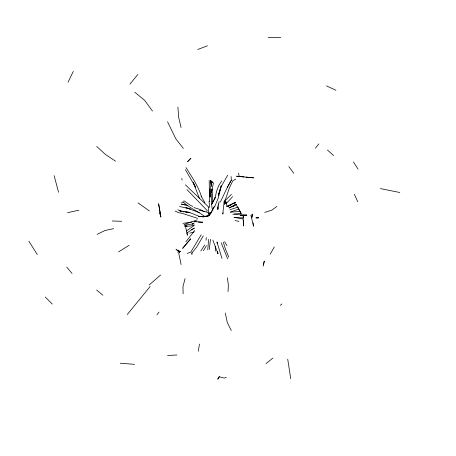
<?xml version="1.0" encoding="UTF-8"?>
<svg xmlns="http://www.w3.org/2000/svg" width="456" height="456" viewBox="0 0 456 456"><rect width="100%" height="100%" fill="white"/><g stroke="black" fill="none" stroke-linecap="round" stroke-linejoin="round"><path stroke-width="0.68" d="M243.407 220.55L243.401 226.028L243.168 216.024L243.441 217.421M210.068 189.018L210.176 197.026L210.068 189.018L212.239 181.613L212.291 182.639L210.837 180.502M191.925 254.682L191.993 252.727M228.046 291.595L228.353 284.96L227.396 277.721M208.432 213.59L208.734 207.554L209.458 206.83L209.093 201.181M207.771 249.911L208.58 239.36M206.055 240.283L206.277 237.576M209.298 249.552L210.45 239.332M226.586 205.667L225.788 201.495L224.061 202.561L222.762 214.138L223.166 212.815M198.326 351.245L199.432 344.075M184.982 226.603L185.199 225.287L187.541 235.256L186.846 233.421M263.163 266.076L264.286 261.06L263.448 264.982M213.465 182.622L211.385 192.871L212.006 188.955C213.055 196.194 210.256 203.661 212.787 210.729M218.236 207.708L217.78 209.623L219.148 201.563L217.216 208.648M221.206 185.934L218.31 197.83L214.69 206.767M214.907 198.121L216.936 190.203L218.76 185.603L221.679 180.992M225.441 202.84L225.788 201.495M185.113 278.548L182.993 286.459L183.118 293.835M209.766 214.759L210.29 212.946L209.435 212.656L208.09 215.01M225.976 203.553L226.375 202.23L225.925 203.57M221.16 185.94L218.316 195.265L221.302 186.373L227.664 175.241M220.339 202.071L227.327 187.353L231.369 180.103L231.084 176.518M224.09 202.048L225.925 198.189L229.334 187.992L232.896 180.644L235.758 179.105M68.012 82.257L73.291 71.398M212.211 203.444L215.346 197.317M211.681 204.379L215.346 197.374M210.227 214.189L214.36 206.545L210.29 213.807L209.087 214.269M227.327 187.353L231.312 180.211M270.197 254.174L274.312 246.952M219.302 376.445L217.717 379.215L219.364 376.821L224.358 378.087L226.239 377.232M203.433 250.783L206.443 245.607M201.153 234.857L190.807 252.088L187.216 253.485M200.868 250.982L204.647 245.009M203.285 235.837L196.718 247.015L191.628 253.348M156.944 314.771L158.984 312.109M177.669 252.191L178.969 250.543M185.883 241.765L194.809 230.457M315.398 148.211L318.852 143.879M127.275 314.515L150.121 286.505M129.943 84.092L137.854 74.471M180.114 251.558L178.746 253.177L181.117 264.571M182.845 248.315L190.705 238.796L182.554 248.229M178.929 252.419L179.835 251.37M190.956 158.215L187.593 161.686L190.3 158.773M232.657 196.616L225.948 203.878M223.981 201.803L231.426 194.398M280.28 305.332L281.848 303.958M149.129 284.989L160.626 274.996M266.059 363.535L272.922 358.068M276.843 206.42L271.833 210.159L264.714 212.41M194.153 225.475L186.253 231.021M236.06 204.493L234.008 205.941L228.98 207.902M192.552 223.97L194.205 222.859M186.931 232.959L194.319 228.011M233.768 203.593L235.427 202.481M235.9 204.47L233.136 206.249L236.14 204.459M118.509 251.894L129.19 245.282M229.191 207.993L235.763 204.185M227.327 206.693L235.307 202.43M97.094 234.367L104.891 230.525L113.675 228.616M194.296 228.445L191.115 229.767M226.689 206.403L235.501 202.31M192.438 224.164L193.321 223.81L184.606 225.241M197.704 49.51L207.469 45.771M197.226 219.855L184.036 224.563M227.476 206.374L230.782 205.183M230.303 212.091L238.87 209.013M229.864 209.766L237.827 207.138M226.9 206.397L230.804 205.126M185.056 226.467L186.943 225.862M207.685 215.922L209.612 215.312L202.886 216.794L204.932 216.668M185.501 226.284L186.817 225.88M194.347 224.95L191.013 225.954L185.136 226.427M181.613 202.527L183.375 202.008M189.781 233.158L194.017 231.922M185.529 226.353L186.863 225.976M67.562 212.678L77.537 210.484L78.899 210.541M207.041 216.127L202.886 216.794L206.266 216.486L198.354 216.463L208.272 216.361M182.833 223.349L191.913 222.066M232.777 214.32L241.914 213.174M240.34 211.345L230.508 212.211M167.58 355.486L176.871 354.979M246.599 215.118L240.266 215.203L246.639 215.192M256.466 217.814L258.586 217.791M242.968 217.928L234.093 217.318M258.666 217.78L255.919 217.791L258.073 217.962M268.105 37.46L280.776 37.512M246.838 215.141L241.993 215.124L234.481 214.006M198.189 222.14L202.823 222.254L194.125 221.474L196.183 221.827M112.267 221L121.763 221.297M120.241 363.227L134.577 364.338M182.856 211.732L184.178 211.835M185.506 211.937L188.818 212.194L198.987 216.247L203.034 216.834M244.034 176.934L236.453 176.198L253.684 177.868L246.103 177.133M185.672 212.103L189.85 212.61L179.459 210.7L181.1 211.288M181.613 204.123L187.895 205.679M181.123 204.054L185.216 204.841M235.005 220.567L238.938 221.337M234.504 217.369L242.86 219.022M206.38 211.994L199.209 210.21M380.458 188.613L399.809 192.495M179.613 206.482L190.334 208.968L186.447 207.719M193.925 207.565L199.956 209.452L204.487 211.726M197.608 218.361L183.198 213.665L178.159 212.519L175.11 210.991M185.786 207.605L199.295 212.656M192.882 206.363L190.585 205.422L183.962 200.777M177.811 209.731L181.568 211.402M326.456 85.882L335.935 90.282M175.965 249.455L180.308 251.729L176.677 249.888M210.29 212.946L210.877 213.277M204.225 216.036C197.334 210.946 189.001 207.885 182.981 201.677M115.556 161.202L105.353 154.39L96.729 146.433M206.34 211.772L209.161 213.676M138.037 202.88L149.437 210.974M134.816 92.249L144.683 100.4L152.469 111.025M96.632 290.01L102.874 295.209M327.437 150.001L333.61 155.604M209.076 207.429L185.392 184.828M45.275 297.05L52.297 304.055M207.474 210.86L186.966 189.576M66.775 267.108L72.042 273.446M183.363 148.462L175.777 138.738L167.546 121.798M288.813 166.617L293.835 173.308M226.974 245.607L224.557 241.674M353.468 161.937L358.045 169.085M28.905 241.304L37.272 254.505M204.961 202.84L201.17 196.131L201.523 196.878C198.309 186.133 191.89 176.911 185.98 167.569M235.666 203.906L240.922 213.237L237.884 206.973M185.398 169.717L195.533 187.085L193.304 182.485L199.392 198.314M231.26 330.554L227.248 322.358L225.304 312.976M354.335 194.285L357.766 201.757M252.077 217.882L250.954 215.363L253.53 226.216L253.126 222.819M228.781 257.127L225.321 248.657L223.309 242.182M227.652 258.797L221.166 242.752M212.878 240.158L217.882 253.445M224.061 202.561L224.762 204.459M218.036 253.428L217.364 251.427L217.951 253.462M216.925 241.942L221.969 258.461M159.896 212.838L160.535 214.856L158.602 203.758L160.843 216.982L159.742 212.889M54.139 175.68L58.55 192.244M160.187 214.519L160.843 216.982M238.442 173.172L239.161 175.896M181.066 127.56L178.644 117.22L177.897 107.086M252.464 216.058L252.077 213.995L252.396 216.714M287.719 359.174L290.74 378.679M181.824 178.342L182.092 180.137M210.592 180.679L211.031 184.84M210.575 180.701L210.769 182.816M215.192 246.32L215.602 251.085M210.752 180.399L211.225 186.584M211.795 193.595L212.308 202.954M217.54 251.587L217.643 253.621M209.526 201.535L209.19 180.399M217.164 242.119L217.204 243.47"/></g></svg>
